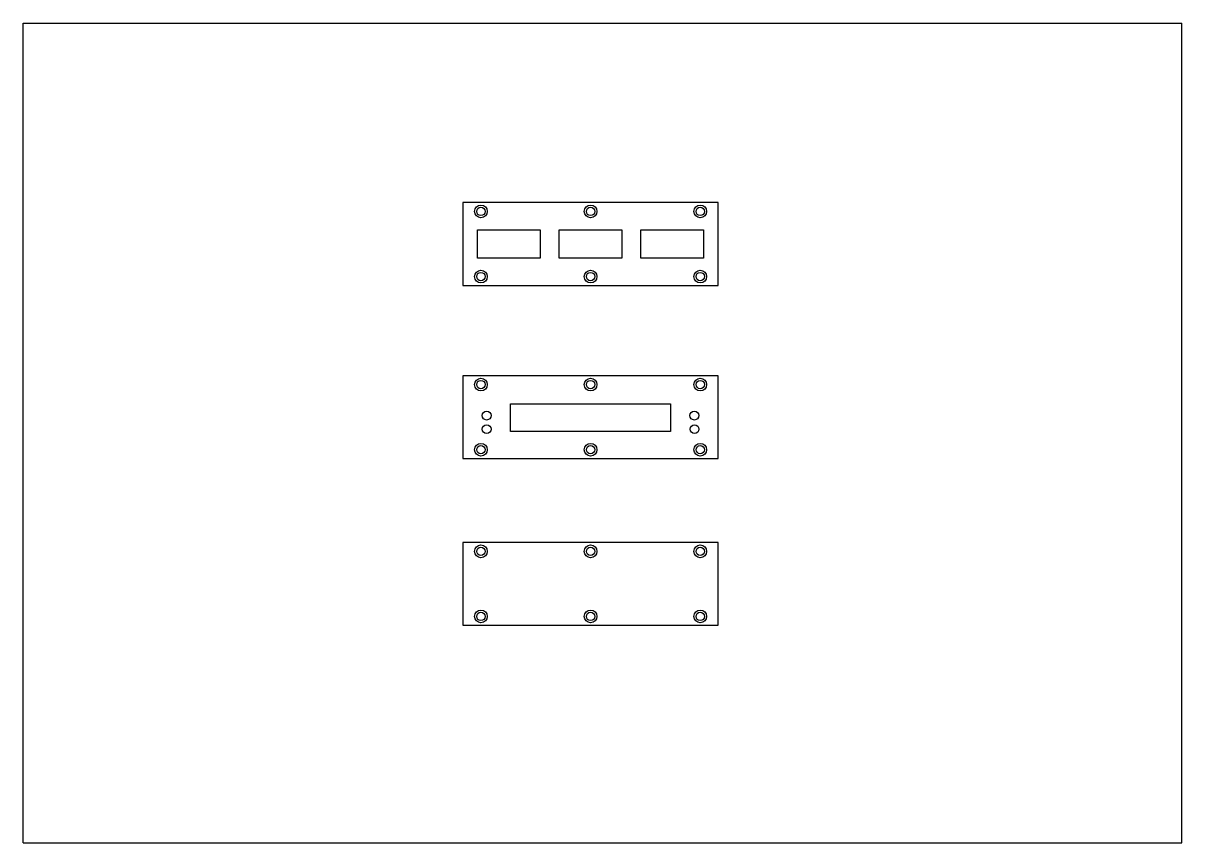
# Model space of a CAD drawing. Header units: millimetres. Extents: x 0 to 420, y 0 to 297.
import ezdxf

# ---------------------------------------------------------------- set-up
doc = ezdxf.new("R2010")
doc.units = ezdxf.units.MM
doc.header["$LTSCALE"] = 23.1
doc.layers.get('0').update_dxf_attribs({"linetype": 'CONTINUOUS'})

msp = doc.modelspace()

# ---------------------------------------------------------------- linework, layer by layer
at = {"color": 7, "linetype": 'CONTINUOUS'}
for p, q in [((0, 0), (0, 297)), ((0, 297), (420, 297)), ((420, 0), (420, 297)), ((159.41, 231.99), (159.41, 201.99)), ((251.94, 231.99), (159.41, 231.99)), ((251.94, 201.99), (251.94, 231.99)), ((164.73, 211.84), (164.73, 222.14)), ((164.73, 222.14), (187.43, 222.14)), ((187.43, 222.14), (187.43, 211.84)), ((194.33, 211.84), (194.33, 222.14)), ((194.33, 222.14), (217.03, 222.14)), ((217.03, 222.14), (217.03, 211.84)), ((223.93, 222.14), (246.63, 222.14)), ((223.93, 211.84), (223.93, 222.14)), ((246.63, 222.14), (246.63, 211.84)), ((187.43, 211.84), (164.73, 211.84)), ((217.03, 211.84), (194.33, 211.84)), ((246.63, 211.84), (223.93, 211.84)), ((159.41, 201.99), (251.94, 201.99)), ((159.41, 169.25), (159.41, 139.25)), ((251.94, 169.25), (159.41, 169.25)), ((251.94, 139.25), (251.94, 169.25)), ((176.66, 149.1), (176.66, 159.1)), ((176.66, 159.1), (234.66, 159.1)), ((234.66, 159.1), (234.66, 149.1)), ((234.66, 149.1), (176.66, 149.1)), ((159.41, 139.25), (251.94, 139.25)), ((159.41, 108.82), (159.41, 78.82)), ((251.94, 108.82), (159.41, 108.82)), ((251.94, 78.82), (251.94, 108.82)), ((159.41, 78.82), (251.94, 78.82)), ((0, 0), (420, 0))]:
    msp.add_line(p, q, dxfattribs=at)
for centre, radius in [((165.91, 228.79), 2.3), ((205.67, 228.79), 2.3), ((245.43, 228.79), 2.3), ((165.91, 228.79), 1.5), ((205.67, 228.79), 1.5), ((245.43, 228.79), 1.5), ((165.91, 205.19), 2.3), ((165.91, 205.19), 1.5), ((205.67, 205.19), 2.3), ((205.67, 205.19), 1.5), ((245.43, 205.19), 2.3), ((245.43, 205.19), 1.5), ((165.91, 166.05), 2.3), ((205.67, 166.05), 2.3), ((245.44, 166.05), 2.3), ((165.91, 166.05), 1.5), ((205.67, 166.05), 1.5), ((245.44, 166.05), 1.5), ((168, 154.81), 1.6), ((243.3, 154.81), 1.6), ((168, 149.88), 1.6), ((243.37, 149.88), 1.6), ((165.91, 142.45), 2.3), ((165.91, 142.45), 1.5), ((205.67, 142.45), 2.3), ((205.67, 142.45), 1.5), ((245.44, 142.45), 2.3), ((245.44, 142.45), 1.5), ((165.91, 105.62), 2.3), ((165.91, 105.62), 1.5), ((205.67, 105.62), 2.3), ((205.67, 105.62), 1.5), ((245.43, 105.62), 2.3), ((245.43, 105.62), 1.5), ((165.91, 82.02), 2.3), ((205.67, 82.02), 2.3), ((245.43, 82.02), 2.3), ((165.91, 82.02), 1.5), ((205.67, 82.02), 1.5), ((245.43, 82.02), 1.5)]:
    msp.add_circle(centre, radius, dxfattribs=at)

doc.saveas('drawing.dxf')
